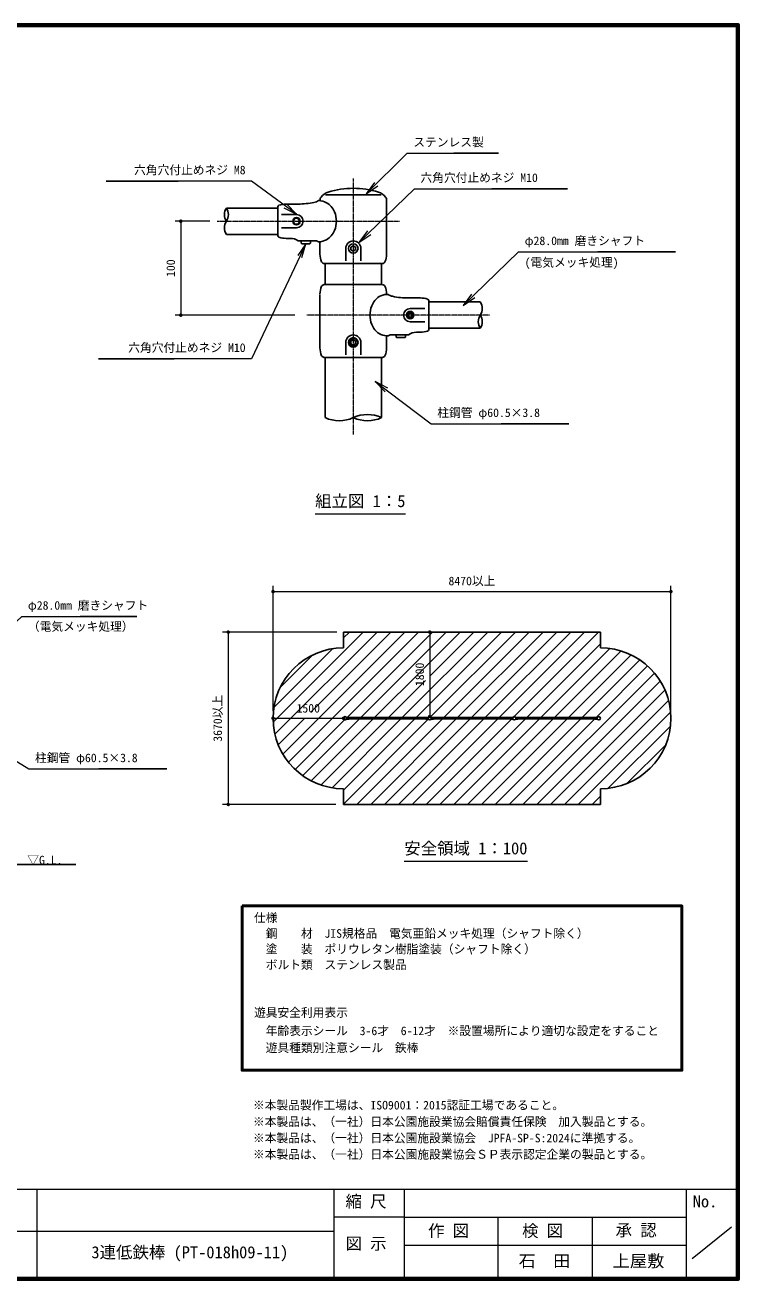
# Model space of a CAD drawing. Units: millimetres at full size, sheet at 1:30, with parts at other scales. Extents: x 450 to 12150, y 450 to 8460.
# Drawn here: x 7597 to 12150, y 450 to 8460 of the extents above; entities that cross this region are included whole.
import ezdxf
from ezdxf.enums import TextEntityAlignment as Align

# ---------------------------------------------------------------- set-up
doc = ezdxf.new("R2010")
doc.units = ezdxf.units.MM
doc.header["$LTSCALE"] = 30
doc.linetypes.add('USER2', pattern=[0.3, 0.2, -0.025, 0.05, -0.025])
doc.layers.add('D-BGD-TXT', color=7, linetype='Continuous')
doc.layers.add('D-MTR-TXT\u3000文字列、数量表示文字列', color=7, linetype='Continuous')
for name, color, linetype, lineweight in [('D-BMK\u3000構造物基準線(中心線等)', 2, 'USER2', 13), ('D-STR-DIM\u3000寸法線、寸法値', 7, 'Continuous', 13), ('D-STR-HTXT\u3000旗上げ', 7, 'Continuous', 13), ('D-STR-TXT\u3000文字列', 7, 'Continuous', 13), ('D-STR\u3000構造物外形線', 1, 'Continuous', 25), ('D-TTL', 7, 'Continuous', 70), ('D-TTL-FRAM', 7, 'Continuous', 13), ('D-TTL-FRAM\u3000タイトル枠、凡例図枠', 2, 'Continuous', 50), ('D-TTL-TXT', 7, 'Continuous', 13)]:
    doc.layers.add(name, color=color, linetype=linetype, lineweight=lineweight)
doc.styles.add('ＭＳ ゴシック', font='')
doc.styles.get('ＭＳ ゴシック').set_extended_font_data('MS Gothic')

# ---------------------------------------------------------------- blocks, each defined once
blk = doc.blocks.new('filled_dot')
at = {"color": 0, "linetype": 'Continuous', "lineweight": -2, "const_width": 1.25}
blk.add_lwpolyline([(-0.625, 0, 1), (0.625, 0, 1)], format="xyb", close=True, dxfattribs=at)
blk = doc.blocks.new('open_arrow')
at = {"color": 0, "linetype": 'Continuous', "lineweight": -2}
blk.add_lwpolyline([(7.5, 1.25), (0, 0), (7.5, -1.25)], dxfattribs=at)

msp = doc.modelspace()

# ---------------------------------------------------------------- linework, layer by layer
at = {"layer": 'D-BMK\u3000構造物基準線(中心線等)'}
for p, q in [((9693.44, 7479.52), (9693.44, 5843.92)), ((8824.55, 7207.07), (9989.26, 7207.07)), ((10562.34, 6607.07), (9397.63, 6607.07))]:
    msp.add_line(p, q, dxfattribs=at)
at = {"layer": 'D-STR-DIM\u3000寸法線、寸法値'}
for p, q in [((8776.55, 7207.07), (8555.34, 7207.07)), ((8591.34, 7207.07), (8591.34, 6607.07)), ((9319.57, 6607.07), (8555.34, 6607.07)), ((9180.8, 4079.51), (9180.8, 4876.86)), ((9180.8, 4840.86), (11721.8, 4840.86)), ((11721.8, 4079.51), (11721.8, 4876.86)), ((9587.49, 4582.01), (8858.89, 4582.01)), ((8894.89, 4582.01), (8894.89, 3481.01)), ((10181.3, 4582.01), (10181.3, 4042.01)), ((9180.8, 4031.51), (9630.8, 4031.51)), ((9582.8, 3481.01), (8858.89, 3481.01))]:
    msp.add_line(p, q, dxfattribs=at)
at = {"layer": 'D-STR-HTXT\u3000旗上げ'}
for points in [[(9775.4, 7381.16), (10038.07, 7641.23), (10050.07, 7641.23), (10621.72, 7641.23), (10335.9, 7641.23)], [(9331.03, 7252), (9044.08, 7463.62), (9032.08, 7463.62), (8115.73, 7463.62), (8573.9, 7463.62)], [(9729.23, 7071.44), (10083.72, 7414.29), (10095.72, 7414.29), (11061.95, 7414.29), (10578.83, 7414.29)], [(9390.44, 7063.07), (9044.08, 6328.72), (9032.08, 6328.72), (8065.85, 6328.72), (8548.96, 6328.72)], [(10394.92, 6668.55), (10749.41, 7011.4), (10761.41, 7011.4), (11751.19, 7011.4), (11256.3, 7011.4)], [(9834.06, 6183.91), (10191.12, 5913.2), (10203.12, 5913.2), (11071.09, 5913.2), (10637.11, 5913.2)], [(6845.82, 3999.59), (7576.21, 4682.19), (7588.21, 4682.19), (8310.41, 4682.19), (7949.31, 4682.19)], [(7345.51, 3876.61), (7621.59, 3708.16), (7633.59, 3708.16), (8501.57, 3708.16), (8067.58, 3708.16)]]:
    msp.add_lwpolyline(points, dxfattribs=at)
at = {"layer": 'D-STR-TXT\u3000文字列'}
for p, q in [((9449.16, 5336.64), (10026.66, 5336.64)), ((10018.09, 3118.11), (10805.59, 3118.11))]:
    msp.add_line(p, q, dxfattribs=at)
at = {"layer": 'D-STR\u3000構造物外形線'}
for p, q in [((9516.44, 7375.07), (9693.44, 7375.07)), ((9870.44, 7375.07), (9693.44, 7375.07)), ((8882.68, 7291.07), (9213.44, 7291.07)), ((9210.44, 7298.02), (9210.44, 7116.11)), ((9264.44, 7316.57), (9341.85, 7316.57)), ((9478.12, 7339.07), (9471.44, 7339.07)), ((9906.44, 7339.07), (9906.44, 6997.07)), ((9330.44, 7249.07), (9235.75, 7249.07)), ((9330.44, 7165.07), (9235.75, 7165.07)), ((9316.04, 7207.07), (9306.44, 7207.07)), ((9213.44, 7123.07), (8882.68, 7123.07)), ((9264.44, 7097.57), (9290.5, 7097.57)), ((9343.2, 7081.07), (9453.44, 7081.07)), ((9360.44, 7066.97), (9360.44, 7081.07)), ((9364.34, 7063.07), (9360.44, 7066.97)), ((9364.34, 7063.07), (9416.54, 7063.07)), ((9416.54, 7063.07), (9420.44, 7066.97)), ((9420.44, 7066.97), (9420.44, 7081.07)), ((9478.04, 7075.07), (9471.44, 7075.07)), ((9480.44, 7072.67), (9480.44, 6997.07)), ((9693.44, 7050.39), (9678.44, 7041.73)), ((9708.44, 7041.73), (9693.44, 7050.39)), ((9645.44, 7033.07), (9645.44, 6953.12)), ((9678.44, 7041.73), (9678.44, 7024.41)), ((9693.44, 7015.75), (9678.44, 7024.41)), ((9708.44, 7024.41), (9693.44, 7015.75)), ((9708.44, 7041.73), (9708.44, 7024.41)), ((9741.44, 7033.07), (9741.44, 6953.12)), ((9879.4, 6937.07), (9507.49, 6937.07)), ((9513.44, 6802.07), (9513.44, 6937.07)), ((9873.44, 6937.07), (9873.44, 6802.07)), ((9480.44, 6739.07), (9480.44, 6397.07)), ((9507.49, 6802.07), (9877.98, 6802.07)), ((9908.77, 6739.07), (9915.44, 6739.07)), ((10122.44, 6716.57), (10045.04, 6716.57)), ((10056.44, 6649.07), (10151.14, 6649.07)), ((10176.44, 6698.02), (10176.44, 6516.11)), ((10176.44, 6691.07), (10504.21, 6691.07)), ((10049.51, 6619.07), (10042.58, 6607.07)), ((10042.58, 6607.07), (10049.51, 6595.06)), ((10063.37, 6619.07), (10049.51, 6619.07)), ((10049.51, 6595.06), (10063.37, 6595.06)), ((10070.3, 6607.07), (10063.37, 6619.07)), ((10063.37, 6595.06), (10070.3, 6607.07)), ((10056.44, 6565.07), (10151.14, 6565.07)), ((10122.44, 6497.57), (10096.38, 6497.57)), ((10504.21, 6523.07), (10176.44, 6523.07)), ((9645.44, 6433.07), (9645.44, 6353.12)), ((9678.44, 6441.73), (9693.44, 6450.39)), ((9678.44, 6441.73), (9678.44, 6424.41)), ((9678.44, 6424.41), (9693.44, 6415.75)), ((9693.44, 6450.39), (9708.44, 6441.73)), ((9693.44, 6415.75), (9708.44, 6424.41)), ((9708.44, 6441.73), (9708.44, 6424.41)), ((9741.44, 6433.07), (9741.44, 6353.12)), ((9906.44, 6472.67), (9906.44, 6397.07)), ((9908.84, 6475.07), (9915.44, 6475.07)), ((10043.69, 6481.07), (9933.44, 6481.07)), ((9966.44, 6466.97), (9966.44, 6481.07)), ((9970.34, 6463.07), (9966.44, 6466.97)), ((10022.54, 6463.07), (9970.34, 6463.07)), ((10022.54, 6463.07), (10026.44, 6466.97)), ((10026.44, 6466.97), (10026.44, 6481.07)), ((9507.49, 6337.07), (9879.4, 6337.07)), ((9513.44, 5952.18), (9513.44, 6337.07)), ((9873.44, 6337.07), (9873.44, 5952.18)), ((9181.48, 4006.85), (9756.64, 4582.01)), ((9192.52, 3929.5), (9845.03, 4582.01)), ((9243.01, 3803.21), (10021.81, 4582.01)), ((9279.04, 3750.86), (10110.2, 4582.01)), ((9421.17, 4069.76), (9933.42, 4582.01)), ((9630.8, 4582.01), (9630.8, 4481.51)), ((9630.8, 4582.01), (11271.8, 4582.01)), ((9630.8, 4544.56), (9668.25, 4582.01)), ((9653.48, 4036.91), (10198.58, 4582.01)), ((9740.67, 4035.71), (10286.97, 4582.01)), ((10005.84, 4035.71), (10552.14, 4582.01)), ((10094.23, 4035.71), (10640.53, 4582.01)), ((10144.96, 4351.61), (10375.36, 4582.01)), ((10183.55, 4301.81), (10463.75, 4582.01)), ((10187.14, 4040.24), (10728.91, 4582.01)), ((10271, 4035.71), (10817.3, 4582.01)), ((10359.39, 4035.71), (10905.69, 4582.01)), ((10447.78, 4035.71), (10994.08, 4582.01)), ((10536.17, 4035.71), (11082.47, 4582.01)), ((10624.56, 4035.71), (11170.86, 4582.01)), ((10718.98, 4041.75), (11259.24, 4582.01)), ((11271.8, 4582.01), (11271.8, 4481.51)), ((10246.63, 3481.01), (11271.8, 4506.18)), ((9186.01, 4099.77), (9562.55, 4476.3)), ((9226.07, 4228.22), (9434.09, 4436.24)), ((10335.02, 3481.01), (11331.54, 4477.53)), ((10423.41, 3481.01), (11404.04, 4461.64)), ((10511.8, 3481.01), (11467.51, 4436.72)), ((9829.06, 4035.71), (10143.05, 4349.7)), ((10600.19, 3481.01), (11523.63, 4404.45)), ((11244.47, 4036.91), (11573.22, 4365.65)), ((9917.45, 4035.71), (10154.15, 4272.41)), ((10776.96, 3481.01), (11616.61, 4320.66)), ((10865.35, 3481.01), (11653.77, 4269.42)), ((10953.74, 3481.01), (11684.24, 4211.51)), ((11042.13, 3481.01), (11707.02, 4145.9)), ((9213.79, 3862.38), (9380.67, 4029.26)), ((9321.36, 3704.79), (9638.09, 4021.51)), ((9369.86, 3664.89), (9732.27, 4027.31)), ((9424.79, 3631.44), (9820.66, 4027.31)), ((9486.88, 3605.14), (9909.05, 4027.31)), ((9557.63, 3587.5), (9997.44, 4027.31)), ((9630.8, 3572.29), (10085.83, 4027.31)), ((9630.8, 3483.9), (10172.58, 4025.67)), ((9650.31, 4036.91), (9664.7, 4036.91)), ((9664.7, 4026.11), (9650.31, 4026.11)), ((9665.3, 4036.31), (9665.3, 4026.71)), ((9665.3, 4035.71), (10157.3, 4035.71)), ((9665.3, 4027.31), (10157.3, 4027.31)), ((9716.3, 3481.01), (10262.6, 4027.31)), ((9804.69, 3481.01), (10350.99, 4027.31)), ((9893.08, 3481.01), (10439.38, 4027.31)), ((9981.47, 3481.01), (10527.77, 4027.31)), ((10069.86, 3481.01), (10616.16, 4027.31)), ((10157.3, 4036.31), (10157.3, 4026.71)), ((10172.3, 4036.91), (10157.9, 4036.91)), ((10157.9, 4026.11), (10172.3, 4026.11)), ((10158.24, 3481.01), (10703.34, 4026.11)), ((10190.31, 4036.91), (10204.7, 4036.91)), ((10204.7, 4026.11), (10190.31, 4026.11)), ((10205.3, 4036.31), (10205.3, 4026.71)), ((10205.3, 4035.71), (10697.3, 4035.71)), ((10205.3, 4027.31), (10697.3, 4027.31)), ((10688.57, 3481.01), (11237.3, 4029.74)), ((10697.3, 4036.31), (10697.3, 4026.71)), ((10712.3, 4036.91), (10697.9, 4036.91)), ((10697.9, 4026.11), (10712.3, 4026.11)), ((10711.06, 4033.83), (10718.98, 4041.75)), ((10730.31, 4036.91), (10744.7, 4036.91)), ((10744.7, 4026.11), (10730.31, 4026.11)), ((10745.3, 4036.31), (10745.3, 4026.71)), ((10745.3, 4035.71), (10877.3, 4035.71)), ((10745.3, 4035.71), (11237.3, 4035.71)), ((10745.3, 4027.31), (10877.3, 4027.31)), ((10745.3, 4027.31), (11237.3, 4027.31)), ((11130.52, 3481.01), (11720.1, 4070.6)), ((11237.3, 4036.31), (11237.3, 4026.71)), ((11252.3, 4036.91), (11237.9, 4036.91)), ((11237.9, 4026.11), (11252.3, 4026.11)), ((11322.24, 3584.34), (11718.97, 3981.07)), ((11440.68, 3614.4), (11688.91, 3862.63)), ((9630.8, 3481.01), (9630.8, 3581.51)), ((11218.9, 3481.01), (11271.8, 3533.91)), ((11271.8, 3481.01), (11271.8, 3581.51)), ((9630.8, 3481.01), (11271.8, 3481.01)), ((1976.71, 3098.47), (7920.32, 3098.47))]:
    msp.add_line(p, q, dxfattribs=at)
for centre, radius in [((9330.44, 7207.07), 24), ((9330.44, 7207.07), 19.4), ((10056.44, 6607.07), 24), ((10056.44, 6607.07), 19.4), ((9641.3, 4031.51), 10.5), ((10181.3, 4031.51), 10.5), ((10721.3, 4031.51), 10.5), ((10721.3, 4031.51), 10.5), ((11261.3, 4031.51), 10.5), ((11261.3, 4031.51), 10.5)]:
    msp.add_circle(centre, radius, dxfattribs=at)
for centre, radius, start, end in [((9559.69, 7306.73), 90, 107.29123, 143.21339), ((9693.44, 6877.07), 540, 72.70877, 107.29123), ((9827.2, 7306.73), 90, 36.78661, 72.70877), ((8945.61, 7249.07), 75.66, 146.2819, 213.7181), ((8819.74, 7249.07), 75.66, 326.2819, 33.7181), ((9222.44, 7298.02), 12, 107.71893, 180), ((9264.44, 7166.57), 150, 90, 107.71893), ((9341.85, 7796.57), 480, 270, 282.0768), ((9423.44, 7415.2), 90, 282.0768, 302.23095), ((9471.09, 7237.54), 101.53, 59.62496, 89.79926), ((9478.12, 7341.47), 2.4, 270, 356.41668), ((9516.44, 7339.07), 36, 143.21339, 176.41668), ((9463.81, 7224.78), 116.22, 40.59638, 59.70935), ((9450.88, 7213.63), 133.29, 23.18218, 40.62019), ((9870.44, 7339.07), 36, 0, 36.78661), ((9330.44, 7207.07), 42, 270, 90), ((9436.13, 7207.37), 149.31, 359.88446, 23.16225), ((8945.61, 7165.07), 75.66, 146.2819, 213.7181), ((9450.88, 7200.5), 133.29, 319.37981, 336.81782), ((9436.13, 7206.76), 149.31, 336.83775, 0.11554), ((9222.44, 7116.11), 12, 180, 252.28107), ((9264.44, 7247.57), 150, 252.28107, 270), ((9290.5, 7007.57), 90, 55.22806, 90), ((9343.2, 7083.47), 2.4, 235.22806, 270), ((9453.44, 7051.07), 30, 53.1301, 90), ((9471.09, 7176.59), 101.53, 270.20074, 300.37504), ((9478.04, 7072.67), 2.4, 0, 90), ((9463.81, 7189.36), 116.22, 300.29065, 319.40362), ((9693.44, 7033.07), 48, 90, 180), ((9693.44, 7033.07), 30, 90, 270), ((9693.44, 7033.07), 48, 0, 90), ((9693.44, 7033.07), 30, 270, 90), ((9600.44, 6997.07), 120, 180, 204.31574), ((9786.44, 6997.07), 120, 335.68426, 0), ((9507.49, 6955.07), 18, 204.31574, 270), ((9879.4, 6955.07), 18, 270, 335.68426), ((9600.44, 6742.07), 120, 155.68426, 180), ((9507.49, 6784.07), 18, 90, 155.68426), ((9906.97, 6648.91), 90.16, 90.33444, 122.28359), ((9879.4, 6784.07), 18, 24.31574, 90), ((9786.44, 6742.07), 120, 359.71914, 24.31574), ((9908.77, 6741.47), 2.4, 183.58332, 270), ((9963.44, 6815.2), 90, 237.76905, 257.9232), ((9958.37, 6607.48), 158.43, 158.2837, 180.14906), ((9936.69, 6616.07), 135.1, 141.37553, 158.26662), ((9917.69, 6631.37), 110.71, 122.12583, 141.42525), ((10045.04, 7196.57), 480, 257.9232, 270), ((10056.44, 6607.07), 42, 90, 270), ((10122.44, 6566.57), 150, 72.28107, 90), ((10164.44, 6698.02), 12, 0, 72.28107), ((10441.28, 6649.07), 75.66, 326.2819, 33.7181), ((9958.37, 6606.65), 158.43, 179.85094, 201.7163), ((10567.14, 6565.07), 75.66, 146.2819, 213.7181), ((10441.28, 6565.07), 75.66, 326.2819, 33.7181), ((9936.69, 6598.06), 135.1, 201.73338, 218.62447), ((9917.69, 6582.76), 110.71, 218.57475, 237.87417), ((9906.97, 6565.22), 90.16, 237.71641, 269.66556), ((10096.38, 6407.57), 90, 90, 124.77194), ((10122.44, 6647.57), 150, 270, 287.71893), ((10164.44, 6516.11), 12, 287.71893, 0), ((9693.44, 6433.07), 48, 90, 180), ((9693.44, 6433.07), 30, 90, 270), ((9693.44, 6433.07), 26.1, 90, 270), ((9693.44, 6433.07), 48, 0, 90), ((9693.44, 6433.07), 30, 270, 90), ((9693.44, 6433.07), 26.1, 270, 90), ((9908.84, 6472.67), 2.4, 90, 180), ((9933.44, 6451.07), 30, 90, 126.8699), ((10043.69, 6483.47), 2.4, 270, 304.77194), ((9600.44, 6397.07), 120, 180, 204.31574), ((9507.49, 6355.07), 18, 204.31574, 270), ((9879.4, 6355.07), 18, 270, 335.68426), ((9786.44, 6397.07), 120, 335.68426, 0), ((9603.44, 6144.89), 212.69, 244.96626, 295.03374), ((9783.44, 5759.48), 212.69, 64.96626, 115.03374), ((9783.44, 6144.89), 212.69, 244.96626, 295.03374), ((9630.8, 4031.51), 450, 90, 270), ((11271.8, 4031.51), 450, 270, 90), ((9664.7, 4036.31), 0.6, 0, 90), ((9664.7, 4026.71), 0.6, 270, 0), ((10157.9, 4036.31), 0.6, 90, 180), ((10157.9, 4026.71), 0.6, 180, 270), ((10204.7, 4036.31), 0.6, 0, 90), ((10204.7, 4026.71), 0.6, 270, 0), ((10697.9, 4036.31), 0.6, 90, 180), ((10697.9, 4026.71), 0.6, 180, 270), ((10744.7, 4036.31), 0.6, 0, 90), ((10744.7, 4026.71), 0.6, 270, 0), ((11237.9, 4036.31), 0.6, 90, 180), ((11237.9, 4026.71), 0.6, 180, 270)]:
    msp.add_arc(centre, radius, start, end, dxfattribs=at)
at = {"layer": 'D-TTL'}
msp.add_lwpolyline([(450, 450), (450, 8460), (12150, 8460), (12150, 450)], close=True, dxfattribs=at)
at = {"layer": 'D-TTL-FRAM'}
for p, q in [((450, 1023.66), (12150, 1023.66)), ((9568.84, 1023.66), (9568.84, 450)), ((10018.84, 1023.66), (10018.84, 450)), ((11818.84, 1023.66), (11818.84, 450)), ((10018.84, 843.66), (9568.84, 843.66)), ((10018.84, 843.66), (11818.84, 843.66)), ((10618.84, 450), (10618.84, 843.66)), ((11218.84, 843.66), (11218.84, 450)), ((9568.84, 753.66), (7018.84, 753.66)), ((11857.99, 580.41), (12109.99, 782.01)), ((11818.84, 663.66), (10018.84, 663.66))]:
    msp.add_line(p, q, dxfattribs=at)
at = {"layer": 'D-TTL-FRAM\u3000タイトル枠、凡例図枠'}
msp.add_lwpolyline([(8982.5, 2833.17), (11791.78, 2833.17), (11791.78, 1782.56), (8982.5, 1782.56)], close=True, dxfattribs=at)
at = {"layer": 'D-TTL-TXT'}
msp.add_line((7673.94, 450), (7673.94, 1023.66), dxfattribs=at)

# ---------------------------------------------------------------- block references
at = {"layer": 'D-STR-DIM\u3000寸法線、寸法値', "xscale": 9, "yscale": 9}
for p, rotation in [((8591.34, 7207.07), 270), ((8591.34, 6607.07), 90), ((11721.8, 4840.86), 180), ((8894.89, 4582.01), 270), ((10181.3, 4582.01), 270), ((9630.8, 4031.51), 180), ((10181.3, 4042.01), 90), ((8894.89, 3481.01), 90)]:
    msp.add_blockref('filled_dot', p, dxfattribs=dict(at, rotation=rotation))
for p in [(9180.8, 4840.86), (9180.8, 4031.51)]:
    msp.add_blockref('filled_dot', p, dxfattribs=at)
at = {"layer": 'D-STR-HTXT\u3000旗上げ', "xscale": 12, "yscale": 12}
for p, rotation in [((9775.4, 7381.16), 44.7), ((9331.03, 7252), 143.6), ((9729.23, 7071.44), 44), ((9390.44, 7063.07), 244.7), ((10394.92, 6668.55), 44), ((9834.06, 6183.91), 322.8)]:
    msp.add_blockref('open_arrow', p, dxfattribs=dict(at, rotation=rotation))

# ---------------------------------------------------------------- texts
at = {"layer": 'D-BGD-TXT', "style": 'ＭＳ ゴシック', "width": 1.05}
for s, p in [('石\u3000田', (10749.44, 503.18)), ('上屋敷', (11349.44, 503.18))]:
    msp.add_text(s, height=76.98, dxfattribs=at).set_placement(p, align=Align.BOTTOM_LEFT)
at = {"layer": 'D-MTR-TXT\u3000文字列、数量表示文字列', "style": 'ＭＳ ゴシック'}
for s, p in [('仕様', (9059.2, 2784.33)), ('\u3000鋼\u3000\u3000材\u3000JIS規格品\u3000電気亜鉛メッキ処理（シャフト除く）', (9059.2, 2684.33)), ('\u3000塗\u3000\u3000装\u3000ポリウレタン樹脂塗装（シャフト除く）', (9059.2, 2584.33)), ('\u3000ボルト類\u3000ステンレス製品', (9059.2, 2484.33))]:
    msp.add_text(s, height=54.99, dxfattribs=at).set_placement(p, align=Align.TOP_LEFT)
for s, p in [('遊具安全利用表示', (9059.2, 2107.38)), ('  年齢表示シール\u30003-6才\u30006-12才\u3000※設置場所により適切な設定をすること', (9059.2, 1990.78)), ('  遊具種類別注意シール\u3000鉄棒', (9059.2, 1882.37)), ('※本製品製作工場は、ISO9001：2015認証工場であること。', (9052.6, 1515.99)), ('※本製品は、（一社）日本公園施設業協会賠償責任保険\u3000加入製品とする。\u3000', (9052.6, 1410.29)), ('※本製品は、（一社）日本公園施設業協会\u3000JPFA-SP-S:2024に準拠する。', (9052.6, 1305.92)), ('※本製品は、（一社）日本公園施設業協会ＳＰ表示認定企業の製品とする。', (9052.6, 1201.55))]:
    msp.add_text(s, height=54.99, dxfattribs=at).set_placement(p, align=Align.BOTTOM_LEFT)
at = {"layer": 'D-STR-DIM\u3000寸法線、寸法値', "style": 'ＭＳ ゴシック'}
for s, p in [('100', (8527.21, 6907.07)), ('1800', (10117.17, 4312.01)), ('3670以上', (8826.95, 4031.51))]:
    msp.add_text(s, height=54.99, rotation=90, dxfattribs=at).set_placement(p, align=Align.MIDDLE_CENTER)
for s, p in [('8470以上', (10451.3, 4908.8)), ('1500', (9405.8, 4095.64))]:
    msp.add_text(s, height=54.99, dxfattribs=at).set_placement(p, align=Align.MIDDLE_CENTER)
at = {"layer": 'D-STR-HTXT\u3000旗上げ', "style": 'ＭＳ ゴシック'}
for s, p in [('ステンレス製', (10076.71, 7667.87)), ('六角穴付止めネジ M10', (10122.35, 7440.92)), ('φ28.0mm 磨きシャフト', (10788.04, 7038.03)), ('(電気メッキ処理)', (10788.04, 6899.87)), ('柱鋼管 φ60.5×3.8', (10229.75, 5939.83)), ('φ28.0mm 磨きシャフト', (7614.84, 4708.82)), ('（電気メッキ処理）', (7614.84, 4573.69)), ('柱鋼管 φ60.5×3.8', (7660.23, 3734.79))]:
    msp.add_text(s, height=54.99, dxfattribs=at).set_placement(p, align=Align.BOTTOM_LEFT)
for s, p in [('六角穴付止めネジ M8', (9005.44, 7490.25)), ('六角穴付止めネジ M10', (9005.44, 6355.35))]:
    msp.add_text(s, height=54.99, dxfattribs=at).set_placement(p, align=Align.BOTTOM_RIGHT)
at = {"layer": 'D-STR-TXT\u3000文字列', "style": 'ＭＳ ゴシック'}
for s, p in [('組立図 1：5', (10026.66, 5357.64)), ('安全領域 1：100', (10805.59, 3139.11))]:
    msp.add_text(s, height=76.98, dxfattribs=at).set_placement(p, align=Align.BOTTOM_RIGHT)
msp.add_text('▽G.L.', height=54.99, dxfattribs=at).set_placement((7610.78, 3125.91), align=Align.MIDDLE_LEFT)
at = {"layer": 'D-TTL-TXT', "style": 'ＭＳ ゴシック'}
for s, p in [('縮 尺', (9643.7, 883.97)), ('No.', (11861.45, 883.97)), ('作 図', (10170.93, 695.67)), ('検 図', (10771.35, 695.67)), ('承 認', (11368.7, 700.17)), ('図 示', (9643.7, 614.62)), ('3連低鉄棒 (PT-018h09-11)', (8020.43, 558.73))]:
    msp.add_text(s, height=76.98, dxfattribs=at).set_placement(p, align=Align.BOTTOM_LEFT)

doc.saveas('drawing.dxf')
